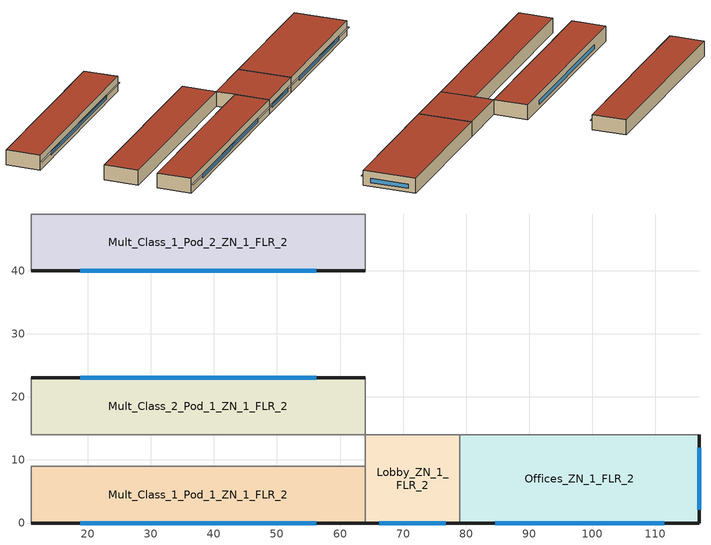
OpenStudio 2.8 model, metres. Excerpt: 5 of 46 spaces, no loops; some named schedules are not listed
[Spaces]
Offices_ZN_1_FLR_2
 floor to Offices_ZN_1_FLR_1: 117,14 117,0 79,0 79,14 z4
 wall outside (BTAP-Ext-Wall-Mass:U-0.315-:{ "cond"=>0.06} adj ext wall insulation): 79,0 117,0 117,14 z4:8
 wall to Lobby_ZN_1_FLR_2: 79,14 79,0 z4:8
 wall to Gym_ZN_1_FLR_1: 117,14 79,14 z4:8
 window (BTAP-Ext-DaylightDiffuser:U=0.210 SHGC=0.600-:{ "cond"=>0.7}): 84.58,0 111.42,0 / 117,2.07 117,11.93 z5:6.13
 roof outside (BTAP-Ext-Roof-Metal:U-0.193-:{ "cond"=>0.057} adj roof insulation): 117,0 117,14 79,14 79,0 z8
Mult_Class_2_Pod_1_ZN_1_FLR_2
 floor to Mult_Class_2_Pod_1_ZN_1_FLR_1: 64,23 64,14 11,14 11,23 z4
 wall outside (BTAP-Ext-Wall-Mass:U-0.315-:{ "cond"=>0.06} adj ext wall insulation): 64,23 11,23 z4:8
 wall to Corridor_Pod_1_ZN_1_FLR_2: 11,14 64,14 z4:8
 wall to Corner_Class_2_Pod_1_ZN_1_FLR_2: 11,23 11,14 z4:8
 wall to Main_Corridor_ZN_1_FLR_2: 64,14 64,23 z4:8
 window (BTAP-Ext-DaylightDiffuser:U=0.210 SHGC=0.600-:{ "cond"=>0.7}): 56.22,23 18.78,23 z5:6.13
 roof outside (BTAP-Ext-Roof-Metal:U-0.193-:{ "cond"=>0.057} adj roof insulation): 64,14 64,23 11,23 11,14 z8
Mult_Class_1_Pod_1_ZN_1_FLR_2
 floor to Mult_Class_1_Pod_1_ZN_1_FLR_1: 64,9 64,0 11,0 11,9 z4
 wall outside (BTAP-Ext-Wall-Mass:U-0.315-:{ "cond"=>0.06} adj ext wall insulation): 11,0 64,0 z4:8
 wall to Lobby_ZN_1_FLR_2: 64,0 64,9 z4:8
 wall to Corridor_Pod_1_ZN_1_FLR_2: 64,9 11,9 z4:8
 wall to Corner_Class_1_Pod_1_ZN_1_FLR_2: 11,9 11,0 z4:8
 window (BTAP-Ext-DaylightDiffuser:U=0.210 SHGC=0.600-:{ "cond"=>0.7}): 18.78,0 56.22,0 z5:6.13
 roof outside (BTAP-Ext-Roof-Metal:U-0.193-:{ "cond"=>0.057} adj roof insulation): 64,0 64,9 11,9 11,0 z8
Mult_Class_1_Pod_2_ZN_1_FLR_2
 floor to Mult_Class_1_Pod_2_ZN_1_FLR_1: 64,49 64,40 11,40 11,49 z4
 wall outside (BTAP-Ext-Wall-Mass:U-0.315-:{ "cond"=>0.06} adj ext wall insulation): 11,40 64,40 z4:8
 wall to Corner_Class_1_Pod_2_ZN_1_FLR_2: 11,49 11,40 z4:8
 wall to Main_Corridor_ZN_1_FLR_2: 64,40 64,49 z4:8
 wall to Corridor_Pod_2_ZN_1_FLR_2: 64,49 11,49 z4:8
 window (BTAP-Ext-DaylightDiffuser:U=0.210 SHGC=0.600-:{ "cond"=>0.7}): 18.78,40 56.22,40 z5:6.13
 roof outside (BTAP-Ext-Roof-Metal:U-0.193-:{ "cond"=>0.057} adj roof insulation): 64,40 64,49 11,49 11,40 z8
Lobby_ZN_1_FLR_2
 floor to Lobby_ZN_1_FLR_1: 79,14 79,0 64,0 64,14 z4
 wall outside (BTAP-Ext-Wall-Mass:U-0.315-:{ "cond"=>0.06} adj ext wall insulation): 64,0 79,0 z4:8
 wall to Corridor_Pod_1_ZN_1_FLR_2: 64,14 64,9 z4:8
 wall to Main_Corridor_ZN_1_FLR_2: 79,14 64,14 z4:8
 window (BTAP-Ext-DaylightDiffuser:U=0.210 SHGC=0.600-:{ "cond"=>0.7}): 66.21,0 76.79,0 z5:6.13
 roof outside (BTAP-Ext-Roof-Metal:U-0.193-:{ "cond"=>0.057} adj roof insulation): 79,0 79,14 64,14 64,0 z8
shading: 63.97,40 11.03,40 11.03,39.44 63.97,39.44 z6.36; 63.97,0 11.03,0 11.03,-0.56 63.97,-0.56 z6.36; 78.97,0 64.03,0 64.03,-0.56 78.97,-0.56 z6.37; 116.97,0 79.03,0 79.03,-0.56 116.97,-0.56 z6.36
[Site]
Victoria Intl AP: Latitude {deg}=48.647; Longitude {deg}=-123.426; Time Zone {hr}=-8; Elevation {m}=19.5; Terrain=City
[Building]
SecondarySchool-CAN_BC_Victoria.Intl.AP.717990_CWEC2016.epw created: 2019-08-07 21:14:20 +0000: North Axis {deg}=0; Default Construction Set=BTAP-Mass at hdd = 2850.0 adj roof insulation adj ext wall insulation; Standards Number of Stories=2; Standards Number of Above Ground Stories=2; Standards Building Type=NECB2017_SecondarySchool
[ClimateZones]
Climate Zone Institution Name 1=ASHRAE; Climate Zone Document Name 1=ANSI/ASHRAE Standard 169; Climate Zone Document Year 1=2006; Climate Zone Institution Name 2=CEC; Climate Zone Document Name 2=California Climate Zone Descriptions; Climate Zone Document Year 2=1995
[Site:WaterMainsTemperature]
Calculation Method=Correlation; Annual Average Outdoor Air Temperature {C}=10.0917; Maximum Difference In Monthly Average Outdoor Air Temperatures {deltaC}=12.6
[Site:GroundTemperature:BuildingSurface]
19.527, 19.502, 19.536, 19.598, 20.002, 21.64, 22.225, 22.375, 21.449, 20.121, 19.802, 19.633
[SizingPeriod:DesignDay] Barometric Pressure {Pa}=101091; Sky Clearness=0; Rain Indicator=0; Snow Indicator=0; Day of Month=21; Daylight Saving Time Indicator=0; Humidity Indicating Type=Wetbulb; Dry-Bulb Temperature Range Modifier Type=DefaultMultipliers
Name | Maximum Dry-Bulb Temperature {C} | Daily Dry-Bulb Temperature Range {deltaC} | Humidity Indicating Conditions at Maximum Dry-Bulb | Wind Speed {m/s} | Wind Direction {deg} | Month | Day Type | Solar Model Indicator | ASHRAE Taub | ASHRAE Taud
Victoria Intl AP Ann Clg .4% Condns DB=>MWB | 26.7 | 10.1 | 17.7 | 2.8 | 120 | 7 | SummerDesignDay | ASHRAETau | 0.349 | 2.532
Victoria Intl AP Ann Htg 99.6% Condns DB | -4 | 0 | -4 | 3.8 | 250 | 12 | WinterDesignDay | ASHRAEClearSky
[Material:NoMass] Roughness=Smooth; Thermal Absorptance=0.9; Solar Absorptance=0.7
Name | Thermal Resistance {m2-K/W} | Visible Absorptance
Typical Carpet Pad | 0.21648 | 0.8
Typical Insulation 1 | 4.14482 | 0.7
Typical Insulation 2 | 2.90366 | 0.7
Typical Insulation 3 | 5.18133 | 0.7
Typical Carpet Pad 2 | 1.25503 | 0.8
Typical Carpet Pad 3 | 1.69459 | 0.8
Typical Insulation 4 | 0.476173 | 0.7
Typical Insulation 5 | 0.47619 | 0.7
Typical Insulation 6 R-99.97_R-value 50.0 (ft^2*h*R/Btu) | 8.80551 | 0.7
Typical Insulation 6 R-93.1_R-value 40.0 (ft^2*h*R/Btu) | 7.04441 | 0.7
[Material]
Name | Roughness | Thickness {m} | Conductivity {W/m-K} | Density {kg/m3} | Specific Heat {J/kg-K} | Thermal Absorptance | Solar Absorptance | Visible Absorptance
100mm Normalweight concrete floor | MediumSmooth | 0.1016 | 2.31 | 2322 | 832
G01 13mm gypsum board | Smooth | 0.0127 | 0.16 | 800 | 1090 | 0.9 | 0.7 | 0.5
G05 25mm wood | MediumSmooth | 0.0254 | 0.15 | 608 | 1630 | 0.9 | 0.5 | 0.5
4 in. Normalweight Concrete Floor | MediumRough | 0.1016 | 2.31 | 2322 | 832 | 0.9 | 0.7 | 0.7
1IN Stucco; 1IN Stucco 1 | Smooth | 0.0253 | 0.6918 | 1858 | 837 | 0.9 | 0.7 | 0.92
8IN CONCRETE HW RefBldg; 8IN CONCRETE HW RefBldg 1 | Rough | 0.2032 | 1.311 | 2240 | 836.8 | 0.9 | 0.7 | 0.7
1/2IN Gypsum; 1/2IN Gypsum 1 | Smooth | 0.0127 | 0.16 | 784.9 | 830 | 0.9 | 0.4 | 0.4
Metal Roof Surface; F08 Metal surface; Metal Roof Surface 1 | Smooth | 0.0008 | 45.28 | 7824 | 500 | 0.9 | 0.7 | 0.7
6 in. Normalweight Concrete Floor | MediumRough | 0.1524 | 2.31 | 2322 | 832 | 0.9 | 0.7 | 0.7
[Construction]
BTAP-Int-Floor: 100mm Normalweight concrete floor, Typical Carpet Pad
BTAP-Int-Wall: G01 13mm gypsum board, G01 13mm gypsum board
BTAP-Int-Ceiling: Typical Carpet Pad, 100mm Normalweight concrete floor
BTAP-Ext-DaylightDiffuser: SimpleGlazing
BTAP-Int-Door: G05 25mm wood
BTAP-Ext-Floor-Mass:U-0.227: Typical Insulation 1, 4 in. Normalweight Concrete Floor, Typical Carpet Pad
BTAP-Ext-Wall-Mass:U-0.315: 1IN Stucco, 8IN CONCRETE HW RefBldg, Typical Insulation 2, 1/2IN Gypsum
BTAP-Ext-Roof-Metal:U-0.193: Metal Roof Surface, Typical Insulation 3
BTAP-Grnd-Floor-Mass:U-0.757: 6 in. Normalweight Concrete Floor, Typical Carpet Pad 2
BTAP-Grnd-Roof-Mass:U-0.568: 6 in. Normalweight Concrete Floor, Typical Carpet Pad 3
BTAP-Ext-Door:U-2.1: F08 Metal surface, Typical Insulation 4
BTAP-Ext-OverHeadDoor:U-2.1: Typical Insulation 5
BTAP-Ext-DaylightDiffuser:U=0.210 SHGC=0.600: SimpleGlazing:U=0.210 SHGC=0.600
BTAP-Ext-DaylightDiffuser:U=0.210 SHGC=0.600-:{ "cond"=>0.7}: SimpleGlazing:U=0.210 SHGC=0.600 1 U-0.12
BTAP-Ext-Roof-Metal:U-0.193-:{ "cond"=>0.057} adj roof insulation: Metal Roof Surface 1, Typical Insulation 6 R-99.97_R-value 50.0 (ft^2*h*R/Btu)
BTAP-Ext-Wall-Mass:U-0.315-:{ "cond"=>0.06} adj ext wall insulation: 1IN Stucco 1, 8IN CONCRETE HW RefBldg 1, Typical Insulation 6 R-93.1_R-value 40.0 (ft^2*h*R/Btu), 1/2IN Gypsum 1
[DefaultConstructionSet] Default Interior Surface Constructions=Default Surface Constructions 2; Default Ground Contact Surface Constructions=BTAP-Mass at hdd = 2850.0 1; Default Exterior SubSurface Constructions=BTAP-Mass at hdd = 2850.0; Default Interior SubSurface Constructions=Default Sub Surface Constructions 2; Interior Partition Construction=BTAP-Int-Door
Name | Default Exterior Surface Constructions
BTAP-Mass at hdd = 2850.0 | BTAP-Mass at hdd = 2850.0
BTAP-Mass at hdd = 2850.0 adj roof insulation adj ext wall insulation | BTAP-Mass at hdd = 2850.0 adj roof insulation adj ext wall insulation
[DefaultSurfaceConstructions]
Name | Floor Construction | Wall Construction | Roof Ceiling Construction
Default Surface Constructions 2 | BTAP-Int-Floor | BTAP-Int-Wall | BTAP-Int-Ceiling
BTAP-Mass at hdd = 2850.0; BTAP-Mass at hdd = 2850.0 adj roof insulation adj ext wall insulation | BTAP-Ext-Floor-Mass:U-0.227 | BTAP-Ext-Wall-Mass:U-0.315 | BTAP-Ext-Roof-Metal:U-0.193
BTAP-Mass at hdd = 2850.0 1 | BTAP-Grnd-Floor-Mass:U-0.757 | BTAP-Grnd-Roof-Mass:U-0.568 | BTAP-Grnd-Roof-Mass:U-0.568
[DefaultSubSurfaceConstructions]
Name | Fixed Window Construction | Operable Window Construction | Door Construction | Glass Door Construction | Overhead Door Construction | Skylight Construction | Tubular Daylight Dome Construction | Tubular Daylight Diffuser Construction
Default Sub Surface Constructions 2 | BTAP-Ext-DaylightDiffuser | BTAP-Ext-DaylightDiffuser | BTAP-Int-Door
BTAP-Mass at hdd = 2850.0 | BTAP-Ext-DaylightDiffuser:U=0.210 SHGC=0.600 | BTAP-Ext-DaylightDiffuser:U=0.210 SHGC=0.600 | BTAP-Ext-Door:U-2.1 | BTAP-Ext-DaylightDiffuser:U=0.210 SHGC=0.600 | BTAP-Ext-OverHeadDoor:U-2.1 | BTAP-Ext-DaylightDiffuser:U=0.210 SHGC=0.600 | BTAP-Ext-DaylightDiffuser:U=0.210 SHGC=0.600 | BTAP-Ext-DaylightDiffuser:U=0.210 SHGC=0.600
[WindowMaterial:SimpleGlazingSystem] U-Factor {W/m2-K}=1; Solar Heat Gain Coefficient=0.6; Visible Transmittance=0.21
SimpleGlazing; SimpleGlazing:U=0.210 SHGC=0.600; SimpleGlazing:U=0.210 SHGC=0.600 1 U-0.12
[Space] Building Story=Building Story 2; Part of Total Floor Area=Yes
Name | Space Type | Thermal Zone
Offices_ZN_1_FLR_2 | Space Function Office enclosed <= 25 m2 | ALL_ST=Office enclosed <= 25 m2_FL=Building Story 2_SCH=A
Mult_Class_2_Pod_1_ZN_1_FLR_2 | Space Function Classroom/Lecture hall/Training room other | ALL_ST=Classroom/Lecture hall/Training room other_FL=Building Story 2_SCH=D 2
Mult_Class_1_Pod_1_ZN_1_FLR_2; Mult_Class_1_Pod_2_ZN_1_FLR_2 | Space Function Classroom/Lecture hall/Training room other | ALL_ST=Classroom/Lecture hall/Training room other_FL=Building Story 2_SCH=D 1
Lobby_ZN_1_FLR_2 | Space Function Lobby - other | ALL_ST=Lobby - other_FL=Building Story 2_SCH=C
[BuildingStory]
Building Story 2: Nominal Z Coordinate {m}=4
[SpaceType] Standards Building Type=Space Function
Name | Default Schedule Set | Design Specification Outdoor Air Object | Standards Space Type
Space Function Classroom/Lecture hall/Training room other | Space Function Classroom/Lecture hall/Training room other Schedule Set | Space Function Classroom/Lecture hall/Training room other Ventilation | Classroom/Lecture hall/Training room other
Space Function Lobby - other | Space Function Lobby - other Schedule Set | Space Function Lobby - other Ventilation | Lobby - other
Space Function Office enclosed <= 25 m2 | Space Function Office enclosed <= 25 m2 Schedule Set | Space Function Office enclosed <= 25 m2 Ventilation | Office enclosed <= 25 m2
[People:Definition] Number of People Calculation Method=People/Area; Fraction Radiant=0.3
Name | People per Space Floor Area {person/m2}
Space Function Classroom/Lecture hall/Training room other People Definition | 0.133382
Space Function Lobby - other People Definition | 0.100036
Space Function Office enclosed <= 25 m2 People Definition | 0.0500182
[People] Work Efficiency Schedule=Work Efficiency Schedule; Clothing Insulation Schedule=Clothing Schedule; Air Velocity Schedule=Air Velocity Schedule; Multiplier=1
Name | People Definition | Space or SpaceType
Space Function Classroom/Lecture hall/Training room other People | Space Function Classroom/Lecture hall/Training room other People Definition | Space Function Classroom/Lecture hall/Training room other
Space Function Lobby - other People | Space Function Lobby - other People Definition | Space Function Lobby - other
Space Function Office enclosed <= 25 m2 People | Space Function Office enclosed <= 25 m2 People Definition | Space Function Office enclosed <= 25 m2
[Lights:Definition] Design Level Calculation Method=Watts/Area; Fraction Radiant=0.5; Fraction Visible=0.2
Name | Watts per Space Floor Area {W/m2}
Space Function Classroom/Lecture hall/Training room other Lights Definition-new - 85.0 percent reduction | 3.8
Space Function Office enclosed <= 25 m2 Lights Definition-new - 85.0 percent reduction | 4
Space Function Lobby - other Lights Definition-new - 85.0 percent reduction | 4.5
[Lights] Fraction Replaceable=1
Name | Lights Definition | Space or SpaceType
Space Function Classroom/Lecture hall/Training room other Lights 85.0 percent reduction | Space Function Classroom/Lecture hall/Training room other Lights Definition-new - 85.0 percent reduction | Space Function Classroom/Lecture hall/Training room other
Space Function Lobby - other Lights 85.0 percent reduction | Space Function Lobby - other Lights Definition-new - 85.0 percent reduction | Space Function Lobby - other
Space Function Office enclosed <= 25 m2 Lights 85.0 percent reduction | Space Function Office enclosed <= 25 m2 Lights Definition-new - 85.0 percent reduction | Space Function Office enclosed <= 25 m2
[ElectricEquipment:Definition] Design Level Calculation Method=Watts/Area; Fraction Radiant=0.5
Name | Watts per Space Floor Area {W/m2}
Space Function Classroom/Lecture hall/Training room other Elec Equip Definition - 50.0 percent reduction | 2.50091
Space Function Office enclosed <= 25 m2 Elec Equip Definition - 50.0 percent reduction | 3.75136
Space Function Lobby - other Elec Equip Definition - 50.0 percent reduction | 0.500182
[ElectricEquipment]
Name | Electric Equipment Definition | Space or SpaceType
Space Function Classroom/Lecture hall/Training room other Elec Equip 50.0 percent reduction | Space Function Classroom/Lecture hall/Training room other Elec Equip Definition - 50.0 percent reduction | Space Function Classroom/Lecture hall/Training room other
Space Function Lobby - other Elec Equip 50.0 percent reduction | Space Function Lobby - other Elec Equip Definition - 50.0 percent reduction | Space Function Lobby - other
Space Function Office enclosed <= 25 m2 Elec Equip 50.0 percent reduction | Space Function Office enclosed <= 25 m2 Elec Equip Definition - 50.0 percent reduction | Space Function Office enclosed <= 25 m2
[DesignSpecification:OutdoorAir] Outdoor Air Method=Sum; Outdoor Air Flow per Person {m3/s-person}=0; Outdoor Air Flow Rate {m3/s}=0; Outdoor Air Flow Air Changes per Hour {1/hr}=0
Name | Outdoor Air Flow per Floor Area {m3/s-m2}
Space Function Classroom/Lecture hall/Training room other Ventilation | 0.00278384
Space Function Lobby - other Ventilation | 0.0041148
Space Function Office enclosed <= 25 m2 Ventilation | 0.00042164
[DefaultScheduleSet] People Activity Level Schedule=NECB-Activity; Infiltration Schedule=Always On
Name | Number of People Schedule | Lighting Schedule | Electric Equipment Schedule
Space Function Classroom/Lecture hall/Training room other Schedule Set | NECB-D-Occupancy | NECB-D-Occupancy-NECB-D-Lighting-0.5-0.0-0.67-Light Ruleset | NECB-D-Electric-Equipment
Space Function Lobby - other Schedule Set | NECB-C-Occupancy | NECB-C-Occupancy-NECB-C-Lighting-0.0-0.0-0.67-Light Ruleset | NECB-C-Electric-Equipment
Space Function Office enclosed <= 25 m2 Schedule Set | NECB-A-Occupancy | NECB-A-Occupancy-NECB-A-Lighting-0.3-0.1-0.67-Light Ruleset | NECB-A-Electric-Equipment
[ThermostatSetpoint:DualSetpoint]
Name | Heating Setpoint Temperature Schedule | Cooling Setpoint Temperature Schedule
Space Function Lobby - other Thermostat 6 | NECB-C-Thermostat Setpoint-Heating | NECB-C-Thermostat Setpoint-Cooling
Space Function Classroom/Lecture hall/Training room other Thermostat 51; Space Function Classroom/Lecture hall/Training room other Thermostat 52 | NECB-D-Thermostat Setpoint-Heating | NECB-D-Thermostat Setpoint-Cooling
Space Function Office enclosed <= 25 m2 Thermostat 6 | NECB-A-Thermostat Setpoint-Heating | NECB-A-Thermostat Setpoint-Cooling
[SpaceInfiltration:DesignFlowRate] Schedule=Always On Discrete; Design Flow Rate Calculation Method=Flow/ExteriorArea; Flow per Exterior Surface Area {m3/s-m2}=3.4401e-05; Constant Term Coefficient=0; Temperature Term Coefficient=0; Velocity Term Coefficient=0.224; Velocity Squared Term Coefficient=0
Name | Space or SpaceType
Lobby_ZN_1_FLR_2 Infiltration | Lobby_ZN_1_FLR_2
Mult_Class_1_Pod_1_ZN_1_FLR_2 Infiltration | Mult_Class_1_Pod_1_ZN_1_FLR_2
Mult_Class_1_Pod_2_ZN_1_FLR_2 Infiltration | Mult_Class_1_Pod_2_ZN_1_FLR_2
Mult_Class_2_Pod_1_ZN_1_FLR_2 Infiltration | Mult_Class_2_Pod_1_ZN_1_FLR_2
Offices_ZN_1_FLR_2 Infiltration | Offices_ZN_1_FLR_2
[ThermalZone] Use Ideal Air Loads=No
Name | Thermostat
ALL_ST=Lobby - other_FL=Building Story 2_SCH=C | Space Function Lobby - other Thermostat 6
ALL_ST=Classroom/Lecture hall/Training room other_FL=Building Story 2_SCH=D 1 | Space Function Classroom/Lecture hall/Training room other Thermostat 51
ALL_ST=Classroom/Lecture hall/Training room other_FL=Building Story 2_SCH=D 2 | Space Function Classroom/Lecture hall/Training room other Thermostat 52
ALL_ST=Office enclosed <= 25 m2_FL=Building Story 2_SCH=A | Space Function Office enclosed <= 25 m2 Thermostat 6
[Schedule:Ruleset]
Clothing Schedule: Default Day Schedule=Clothing Schedule Default Winter Clothes
Air Velocity Schedule: Default Day Schedule=Air Velocity Schedule Default
Work Efficiency Schedule: Default Day Schedule=Work Efficiency Schedule Default
NECB-C-Occupancy: Default Day Schedule=NECB-C-Occupancy Default
NECB-Activity: Default Day Schedule=NECB-Activity Default; Summer Design Day Schedule=NECB-Activity Summer Design Day; Winter Design Day Schedule=NECB-Activity Winter Design Day
NECB-C-Electric-Equipment: Default Day Schedule=NECB-C-Electric-Equipment Default
Always On: Default Day Schedule=Always On Default
NECB-C-Thermostat Setpoint-Heating: Default Day Schedule=NECB-C-Thermostat Setpoint-Heating Default
NECB-C-Thermostat Setpoint-Cooling: Default Day Schedule=NECB-C-Thermostat Setpoint-Cooling Default
NECB-D-Occupancy: Default Day Schedule=NECB-D-Occupancy Default
NECB-D-Occupancy-NECB-D-Lighting-0.5-0.0-0.67-Light Ruleset: Default Day Schedule=NECB-D-Occupancy-NECB-D-Lighting-0.5-0.0-0.67-Light Default
NECB-D-Electric-Equipment: Default Day Schedule=NECB-D-Electric-Equipment Default
NECB-D-Thermostat Setpoint-Heating: Default Day Schedule=NECB-D-Thermostat Setpoint-Heating Default
NECB-D-Thermostat Setpoint-Cooling: Default Day Schedule=NECB-D-Thermostat Setpoint-Cooling Default
NECB-C-Occupancy-NECB-C-Lighting-0.0-0.0-0.67-Light Ruleset: Default Day Schedule=NECB-C-Occupancy-NECB-C-Lighting-0.0-0.0-0.67-Light Default
NECB-A-Occupancy: Default Day Schedule=NECB-A-Occupancy Default
NECB-A-Occupancy-NECB-A-Lighting-0.3-0.1-0.67-Light Ruleset: Default Day Schedule=NECB-A-Occupancy-NECB-A-Lighting-0.3-0.1-0.67-Light Default
NECB-A-Electric-Equipment: Default Day Schedule=NECB-A-Electric-Equipment Default
NECB-A-Thermostat Setpoint-Heating: Default Day Schedule=NECB-A-Thermostat Setpoint-Heating Default
NECB-A-Thermostat Setpoint-Cooling: Default Day Schedule=NECB-A-Thermostat Setpoint-Cooling Default
[Schedule:Day]
NECB-Activity Default; NECB-Activity Winter Design Day; NECB-Activity Summer Design Day: 24, 0, 130
NECB-C-Thermostat Setpoint-Heating Default: 7, 0, 18, 8, 0, 20, 21, 0, 22, 24, 0, 18
NECB-C-Thermostat Setpoint-Cooling Default: 7, 0, 35, 21, 0, 24, 24, 0, 35
NECB-D-Thermostat Setpoint-Heating Default: 7, 0, 18, 8, 0, 20, 23, 0, 22, 24, 0, 18
NECB-D-Thermostat Setpoint-Cooling Default: 7, 0, 35, 23, 0, 24, 24, 0, 35
NECB-A-Occupancy Default: 7, 0, 0, 8, 0, 0.1, 9, 0, 0.7, 12, 0, 0.9, 14, 0, 0.5, 17, 0, 0.9, 18, 0, 0.7, 19, 0, 0.3, 23, 0, 0.1, 24, 0, 0
NECB-A-Occupancy-NECB-A-Lighting-0.3-0.1-0.67-Light Default: 7, 0, 0.03495, 8, 0, 0.2097, 9, 0, 0.8, 17, 0, 0.9, 18, 0, 0.8, 19, 0, 0.5, 21, 0, 0.2097, 23, 0, 0.0699, 24, 0, 0.03495
NECB-A-Thermostat Setpoint-Heating Default: 6, 0, 18, 7, 0, 20, 21, 0, 22, 24, 0, 18
NECB-A-Thermostat Setpoint-Cooling Default: 6, 0, 35, 21, 0, 24, 24, 0, 35
[Schedule:Rule] Date Specification Type=DateRange; Start Month=1; Start Day=1; End Month=12; End Day=31
Name | Schedule Ruleset | Rule Order | Day Schedule | Apply Monday | Apply Tuesday | Apply Wednesday | Apply Thursday | Apply Friday | Apply Saturday | Apply Sunday
Schedule Rule 11 | NECB-C-Thermostat Setpoint-Heating | 2 | NECB-C-Thermostat Setpoint-Heating Default|Wkdy Day | Yes | Yes | Yes | Yes | Yes
Schedule Rule 12 | NECB-C-Thermostat Setpoint-Heating | 1 | NECB-C-Thermostat Setpoint-Heating Sat Day |  |  |  |  |  | Yes
Schedule Rule 13 | NECB-C-Thermostat Setpoint-Heating | 0 | NECB-C-Thermostat Setpoint-Heating Sun|Hol Day |  |  |  |  |  |  | Yes
Schedule Rule 14 | NECB-C-Thermostat Setpoint-Cooling | 2 | NECB-C-Thermostat Setpoint-Cooling Default|Wkdy Day | Yes | Yes | Yes | Yes | Yes
Schedule Rule 15 | NECB-C-Thermostat Setpoint-Cooling | 1 | NECB-C-Thermostat Setpoint-Cooling Sat Day |  |  |  |  |  | Yes
Schedule Rule 16 | NECB-C-Thermostat Setpoint-Cooling | 0 | NECB-C-Thermostat Setpoint-Cooling Sun|Hol Day |  |  |  |  |  |  | Yes
Schedule Rule 26 | NECB-D-Thermostat Setpoint-Heating | 2 | NECB-D-Thermostat Setpoint-Heating Default|Wkdy Day | Yes | Yes | Yes | Yes | Yes
Schedule Rule 27 | NECB-D-Thermostat Setpoint-Heating | 1 | NECB-D-Thermostat Setpoint-Heating Sat Day |  |  |  |  |  | Yes
Schedule Rule 28 | NECB-D-Thermostat Setpoint-Heating | 0 | NECB-D-Thermostat Setpoint-Heating Sun|Hol Day |  |  |  |  |  |  | Yes
Schedule Rule 29 | NECB-D-Thermostat Setpoint-Cooling | 2 | NECB-D-Thermostat Setpoint-Cooling Default|Wkdy Day | Yes | Yes | Yes | Yes | Yes
Schedule Rule 30 | NECB-D-Thermostat Setpoint-Cooling | 1 | NECB-D-Thermostat Setpoint-Cooling Sat Day |  |  |  |  |  | Yes
Schedule Rule 31 | NECB-D-Thermostat Setpoint-Cooling | 0 | NECB-D-Thermostat Setpoint-Cooling Sun|Hol Day |  |  |  |  |  |  | Yes
Schedule Rule 56 | NECB-A-Occupancy | 2 | NECB-A-Occupancy Default|Wkdy Day | Yes | Yes | Yes | Yes | Yes
Schedule Rule 57 | NECB-A-Occupancy | 1 | NECB-A-Occupancy Sat Day |  |  |  |  |  | Yes
Schedule Rule 58 | NECB-A-Occupancy | 0 | NECB-A-Occupancy Sun|Hol Day |  |  |  |  |  |  | Yes
Schedule Rule 59 | NECB-A-Occupancy-NECB-A-Lighting-0.3-0.1-0.67-Light Ruleset | 2 | NECB-A-Occupancy-NECB-A-Lighting-0.3-0.1-0.67-Default|Wkdy-Light Day | Yes | Yes | Yes | Yes | Yes
Schedule Rule 65 | NECB-A-Thermostat Setpoint-Heating | 2 | NECB-A-Thermostat Setpoint-Heating Default|Wkdy Day | Yes | Yes | Yes | Yes | Yes
Schedule Rule 66 | NECB-A-Thermostat Setpoint-Heating | 1 | NECB-A-Thermostat Setpoint-Heating Sat Day |  |  |  |  |  | Yes
Schedule Rule 67 | NECB-A-Thermostat Setpoint-Heating | 0 | NECB-A-Thermostat Setpoint-Heating Sun|Hol Day |  |  |  |  |  |  | Yes
Schedule Rule 68 | NECB-A-Thermostat Setpoint-Cooling | 2 | NECB-A-Thermostat Setpoint-Cooling Default|Wkdy Day | Yes | Yes | Yes | Yes | Yes
Schedule Rule 69 | NECB-A-Thermostat Setpoint-Cooling | 1 | NECB-A-Thermostat Setpoint-Cooling Sat Day |  |  |  |  |  | Yes
Schedule Rule 70 | NECB-A-Thermostat Setpoint-Cooling | 0 | NECB-A-Thermostat Setpoint-Cooling Sun|Hol Day |  |  |  |  |  |  | Yes
[Schedule:Constant]
Always On Discrete: Value=1
